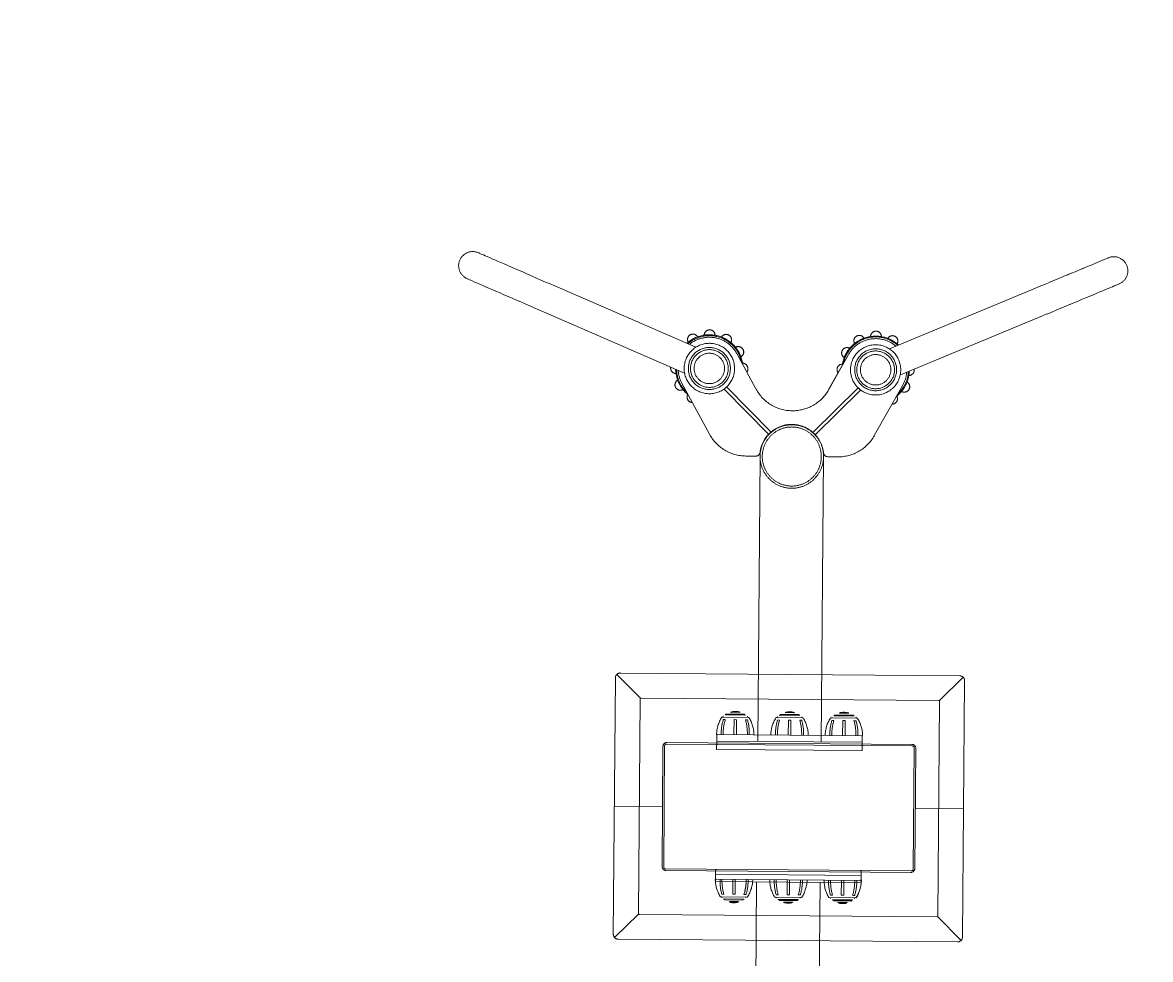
# Model space of a CAD drawing. Header units: millimetres. Extents: x -71377 to 516042, y -145869 to 441446.
# Drawn here: x 177398 to 178754, y 174741 to 175867 of the extents above; entities that cross this region are included whole.
import ezdxf

# ---------------------------------------------------------------- set-up
doc = ezdxf.new("R2010")
doc.units = ezdxf.units.MM
doc.header["$LTSCALE"] = 1000
doc.linetypes.add('IMPORT-DASHEDX2 _4_', pattern=[152.4, 101.6, -50.8])
for name, color, linetype, lineweight in [('05', 5, 'IMPORT-DASHEDX2 _4_', 5), ('06', 6, 'Continuous', 5), ('조경라인_dwg', 8, 'Continuous', 5)]:
    doc.layers.add(name, color=color, linetype=linetype, lineweight=lineweight)

# ---------------------------------------------------------------- blocks, each defined once
blk = doc.blocks.new('조경라인_dwg-6847807-지반층 배치도')
at = {"layer": '05'}
for p, q in [((178672.4, 175570.9), (178676.5, 175572.6)), ((177959.5, 175547.1), (177955.7, 175548.7)), ((178703.3, 175546.9), (178700.2, 175545.7)), ((178708.5, 175549.1), (178706, 175548.1)), ((178256.7, 175468.9), (178279.8, 175426.4)), ((178190.7, 175433.1), (178224, 175371.8)), ((178456.4, 175431), (178422.1, 175370.2)), ((178279.6, 175345.6), (178267.6, 175345.7)), ((178282, 175002.5), (178284.7, 175345.5)), ((178361.1, 175344.8), (178358.3, 175001.8)), ((178378.2, 175344.7), (178366.1, 175344.8)), ((178108.3, 174770.8), (178110.8, 175078.8)), ((178140.8, 175054.4), (178112.5, 175083.2)), ((178116.8, 175084.8), (178524.8, 175081.5)), ((178528.3, 174767.5), (178530.7, 175075.6)), ((178140.5, 175053.7), (178138.4, 174795.7)), ((178141.6, 175054.6), (178499.6, 175051.7)), ((178500.5, 175050.8), (178498.4, 174792.8)), ((178250.6, 175038.2), (178250.6, 175037.9)), ((178259.6, 175038.2), (178259.6, 175037.8)), ((178315.9, 175037.6), (178315.9, 175037.2)), ((178324.9, 175037.6), (178324.9, 175037.3)), ((178390.2, 175037), (178390.2, 175036.6)), ((178240.5, 175032.8), (178240.5, 175031.9)), ((178240.5, 175028.8), (178242.9, 175028.8)), ((178267, 175034.6), (178267, 175034.4)), ((178269.6, 175028.6), (178267.2, 175028.6)), ((178269.5, 175031.7), (178269.5, 175032.5)), ((178305.7, 175028.4), (178308.2, 175028.3)), ((178305.8, 175031.4), (178305.8, 175032.2)), ((178334.9, 175028.1), (178332.4, 175028.1)), ((178334.8, 175032), (178334.8, 175031.1)), ((178371.1, 175030.8), (178371.1, 175031.7)), ((178371.1, 175027.7), (178373.6, 175027.7)), ((178396.7, 175034.3), (178374.7, 175034.5)), ((178400.2, 175027.5), (178397.8, 175027.5)), ((178400.2, 175031.4), (178400.2, 175030.5)), ((178232.3, 175011), (178408, 175009.5)), ((178232.6, 174999.9), (178232.6, 175009.9)), ((178166.9, 174852.5), (178168, 174996.5)), ((178168.9, 174851.5), (178170, 174997.5)), ((178468.1, 174997.1), (178172.1, 174999.4)), ((178173.1, 175001.3), (178467.1, 174999)), ((178407.6, 174998.4), (178407.6, 175008.5)), ((178468.9, 174848.9), (178470.1, 174994.9)), ((178470.9, 174850), (178472, 174994)), ((178109.5, 174924.9), (178167.5, 174924.4)), ((178471.4, 174922), (178529.5, 174921.5)), ((178466.8, 174847.1), (178170.9, 174849.4)), ((178171.9, 174847.3), (178465.9, 174845)), ((178231.3, 174848), (178231.3, 174838)), ((178406.3, 174836.4), (178406.3, 174846.5)), ((178230.9, 174837), (178406.6, 174835.5)), ((178278, 174513.9), (178280.6, 174833.6)), ((178356.9, 174832.9), (178354.3, 174513.3)), ((178238.8, 174814.9), (178238.8, 174815.8)), ((178247.8, 174810), (178258.7, 174810)), ((178247.8, 174809.6), (178247.8, 174809.9)), ((178258.8, 174809.5), (178258.8, 174809.8)), ((178267.8, 174815.6), (178267.8, 174814.7)), ((178304.1, 174818.3), (178306.6, 174818.2)), ((178304.1, 174815.4), (178304.1, 174814.5)), ((178324, 174809.4), (178313.1, 174809.5)), ((178313.1, 174809.1), (178313.1, 174809.3)), ((178324.1, 174809), (178324.1, 174809.2)), ((178333.2, 174818.1), (178330.7, 174818.2)), ((178333.1, 174814.3), (178333.1, 174815.1)), ((178400, 174814.5), (178367.9, 174814.9)), ((178369.3, 174817.8), (178371.8, 174817.8)), ((178369.4, 174814.8), (178369.4, 174814)), ((178378.4, 174808.6), (178378.4, 174808.8)), ((178398.6, 174817.5), (178396.1, 174817.5)), ((178398.4, 174813.6), (178398.5, 174814.5)), ((178138.7, 174795), (178109.9, 174766.7)), ((178139.5, 174794.6), (178497.5, 174791.7)), ((178498.1, 174792.1), (178526.4, 174763.3)), ((178114.2, 174764.8), (178522.2, 174761.5))]:
    blk.add_line(p, q, dxfattribs=at)
at = {"layer": '05', "flags": 128}
for points in [[(177946.3, 175589.9), (177946.3, 175590), (177946.8, 175589.8), (177947.6, 175589.4), (177946.8, 175589.7)], [(177947.7, 175589.3), (177948.8, 175588.8), (177950.3, 175588.1), (177952.1, 175587.5), (177954.2, 175586.4), (177956.6, 175585.5), (177959.3, 175584.3), (177962.3, 175583), (177959.4, 175584.2)], [(177962.4, 175582.9), (177965.7, 175581.5), (177969.2, 175579.9), (177973, 175578.4), (177977, 175576.6), (177981.3, 175574.8), (177985.7, 175572.9), (177990.4, 175570.7), (177995.3, 175568.6), (178000.2, 175566.6), (178005.3, 175564.4), (178010.6, 175562), (178015.9, 175559.7), (178021.3, 175557.3), (178026.8, 175554.9), (178032.3, 175552.6), (178037.8, 175550.2), (178207.5, 175476.5)], [(178659, 175565.4), (178663.7, 175567.3), (178668.2, 175569.2), (178672.4, 175571), (178676.4, 175572.7), (178680.3, 175574.3), (178683.9, 175575.7), (178687.1, 175577.2), (178690.2, 175578.4), (178693, 175579.5), (178695.4, 175580.6), (178697.6, 175581.4), (178699.3, 175582.2), (178700.9, 175582.7), (178702, 175583.2), (178702.9, 175583.6)], [(178702, 175583.3), (178702.8, 175583.7), (178703.3, 175583.9), (178703.6, 175583.9)], [(178616.8, 175547.8), (178622.3, 175550.2), (178627.8, 175552.5), (178633.3, 175554.7), (178638.6, 175557), (178643.9, 175559.2), (178649, 175561.4), (178654.1, 175563.4), (178658.9, 175565.5), (178654.1, 175563.3)], [(177934.1, 175558.2), (177933.2, 175558.6), (177932.7, 175558.8), (177932.6, 175558.8)], [(177940.6, 175555.4), (177938.5, 175556.3), (177936.8, 175557), (177935.3, 175557.6), (177934.1, 175558.1)], [(177963.5, 175545.3), (177959.4, 175547.2), (177955.6, 175548.8), (177952.1, 175550.4), (177948.8, 175551.8), (177945.8, 175553.1), (177943.1, 175554.3), (177940.7, 175555.3)], [(178715.9, 175552.2), (178715, 175551.9), (178713.8, 175551.4), (178712.3, 175550.8), (178713.9, 175551.3)], [(178716.6, 175552.5), (178716.4, 175552.5), (178715.9, 175552.3), (178716.4, 175552.4)], [(177991.8, 175533.2), (177986.6, 175535.4), (177981.7, 175537.5), (177976.8, 175539.6), (177972.2, 175541.7), (177967.7, 175543.6), (177963.5, 175545.4), (177967.8, 175543.5)], [(178440.3, 175474.6), (178611.1, 175545.6), (178616.7, 175547.9), (178611.2, 175545.5)], [(178685.4, 175539.6), (178681.1, 175537.9), (178676.6, 175536), (178671.9, 175534.1), (178667.1, 175532), (178662.1, 175529.9), (178657, 175527.7)], [(178712.4, 175550.7), (178710.5, 175550.1), (178708.4, 175549.2), (178705.9, 175548.2), (178703.2, 175547), (178700.2, 175545.8), (178696.9, 175544.4), (178693.3, 175542.9), (178689.5, 175541.3), (178685.5, 175539.5), (178681.2, 175537.8)], [(178194, 175445.3), (178024.3, 175518.9), (178018.8, 175521.4), (178013.3, 175523.7), (178007.8, 175526.1), (178002.3, 175528.6), (177997, 175530.9), (177991.8, 175533.1), (177986.7, 175535.3)], [(178656.9, 175527.8), (178651.6, 175525.6), (178646.3, 175523.3), (178640.9, 175521), (178635.4, 175518.7), (178629.8, 175516.4)], [(178629.7, 175516.5), (178624.2, 175514.2), (178453.4, 175443.2)], [(178367.3, 175425.6), (178391, 175467.8), (178367.2, 175425.7)], [(178295.2, 175371.6), (178241.5, 175426.2), (178243.8, 175428.3)], [(178244.4, 175429), (178298.1, 175374.4), (178295.2, 175371.6), (178241.6, 175426.1)], [(178403.3, 175427.1), (178405.5, 175424.9), (178350.9, 175371.1), (178348.1, 175374), (178402.7, 175427.7)], [(178529, 175079.7), (178500.2, 175051.5), (178529, 175079.8)], [(178249.6, 175037.9), (178249.6, 175037.7), (178260.5, 175037.5), (178260.6, 175037.7)], [(178314.9, 175037.4), (178314.9, 175037.2), (178325.9, 175037.1), (178325.9, 175037.3)], [(178380.2, 175036.5), (178380.2, 175036.9), (178380.2, 175036.6), (178391.1, 175036.5), (178391.2, 175036.7)], [(178381.2, 175036.7), (178381.2, 175037.2), (178381.2, 175036.8)], [(178239.1, 175031.8), (178240.1, 175031.8), (178271.1, 175031.5)], [(178243.1, 175034.7), (178243.1, 175034.5), (178267, 175034.2)], [(178266, 175034.9), (178244, 175035.1), (178244, 175035.6), (178266, 175035.4), (178266, 175034.9)], [(178253.3, 175010.8), (178253.5, 175028.8), (178256.5, 175028.7), (178256.3, 175010.8)], [(178336.3, 175031.1), (178335.3, 175031.1), (178305.8, 175031.4), (178304.3, 175031.4)], [(178332.3, 175034.1), (178332.3, 175033.9), (178308.4, 175034), (178308.4, 175034.2)], [(178309.4, 175034.5), (178309.4, 175035.1), (178309.3, 175034.6), (178331.4, 175034.4), (178331.4, 175034.8), (178309.4, 175035)], [(178321.7, 175010.1), (178321.9, 175028.1), (178318.8, 175028.3), (178318.7, 175010.3)], [(178369.7, 175030.7), (178371.1, 175030.8), (178401.6, 175030.6), (178400.6, 175030.6)], [(178373.7, 175033.4), (178373.7, 175033.7), (178373.7, 175033.5), (178397.6, 175033.2), (178397.7, 175033.3), (178397.7, 175033.6)], [(178396.7, 175033.9), (178396.7, 175034.4), (178396.7, 175033.8), (178374.7, 175034), (178374.7, 175034.6), (178374.7, 175034.1)], [(178387, 175009.6), (178387.1, 175027.7), (178384.1, 175027.7), (178384, 175009.6)], [(178407.5, 174991.5), (178232.5, 174992.9), (178232.6, 175002.9), (178407.6, 175001.5), (178407.6, 174991.4)], [(178405.3, 174832.6), (178231.2, 174834), (178231.3, 174843), (178406.3, 174841.5), (178406.3, 174832.4)], [(178251.9, 174836.8), (178251.8, 174818.8), (178254.8, 174818.8), (178254.9, 174836.8)], [(178320.3, 174836.1), (178320.2, 174818.1), (178317.2, 174818.2), (178317.3, 174836.2)], [(178385.6, 174835.7), (178385.4, 174817.7), (178382.4, 174817.7), (178382.6, 174835.7)], [(178237.3, 174815.9), (178238.3, 174815.9), (178269.3, 174815.5)], [(178241.2, 174818.8), (178238.7, 174818.9), (178241.2, 174818.9)], [(178265.2, 174812.8), (178265.3, 174813), (178241.4, 174813.2), (178241.3, 174812.9)], [(178242.2, 174812.6), (178242.2, 174812.1), (178264.2, 174811.9), (178264.2, 174812.4)], [(178248.8, 174809.6), (178248.7, 174809.3), (178257.7, 174809.3), (178257.8, 174809.6)], [(178265.5, 174818.6), (178267.9, 174818.7), (178265.4, 174818.7)], [(178334.6, 174815), (178302.6, 174815.4), (178303.6, 174815.4)], [(178306.6, 174812.3), (178306.6, 174812.5), (178330.6, 174812.4), (178330.6, 174812.1)], [(178329.6, 174811.9), (178329.6, 174811.4), (178307.6, 174811.5), (178307.6, 174812)], [(178314.1, 174809.1), (178314.1, 174808.8), (178323, 174808.8), (178323, 174809.1)], [(178371.9, 174812), (178371.9, 174811.9), (178371.9, 174812.1), (178395.8, 174812), (178395.9, 174811.7), (178395.9, 174811.8)], [(178372.9, 174811.1), (178372.9, 174811.6), (178372.9, 174811), (178394.9, 174810.9), (178394.9, 174811.4), (178394.9, 174810.8)], [(178389.4, 174808.7), (178389.3, 174808.6), (178389.3, 174808.8), (178378.4, 174809)], [(178388.4, 174808.5), (178388.3, 174808.2), (178379.4, 174808.3), (178379.4, 174808.6)]]:
    blk.add_lwpolyline(points, dxfattribs=at)
at = {"layer": '05'}
for centre, radius in [((178223.8, 175450.9), 30.3), ((178223.8, 175450.9), 25.3), ((178223.8, 175450.9), 22.7), ((178423.7, 175449.3), 30.2), ((178423.7, 175449.4), 25.2), ((178423.7, 175449.3), 22.7), ((178223.7, 175451), 18.3), ((178423.7, 175449.4), 18.3), ((178322.9, 175345.1), 38.2), ((178322.9, 175345.1), 35.5)]:
    blk.add_circle(centre, radius, dxfattribs=at)
for centre, radius, start, end in [((177939.3, 175574.5), 17, 66.5391, 246.5391), ((178710, 175568.3), 17, 292.5391, 112.5391), ((178224.1, 175490.9), 6.5, 359.3187, 179.7594), ((178223.7, 175451), 40.5, 6.3025, 131.7201), ((178204, 175485.8), 6.5, 29.3187, 209.7594), ((178223.8, 175450.9), 39.5, 10.1834, 131.0474), ((178223.7, 175451), 37.5, 28.4941, 129.5813), ((178244, 175485.5), 6.5, 329.3187, 149.7594), ((178244, 175485.4), 6.5, 329.3187, 149.7594), ((178423.7, 175449.3), 40.5, 47.3581, 172.7756), ((178423.7, 175449.4), 39.5, 48.0307, 168.8947), ((178423.7, 175449.3), 37.5, 49.4968, 150.584), ((178404, 175484.2), 6.5, 29.3187, 209.7594), ((178424.1, 175489.3), 6.5, 359.3187, 179.7594), ((178444, 175483.9), 6.5, 329.3187, 149.7594), ((178258.5, 175470.8), 6.5, 299.3187, 119.7594), ((178258.6, 175470.7), 6.5, 299.3187, 119.7594), ((178389.3, 175469.6), 6.5, 59.3187, 239.7594), ((178263.7, 175450.7), 6.5, 321.1139, 89.7594), ((178183.7, 175451.4), 6.5, 168.7133, 269.5391), ((178223.7, 175451), 40.5, 181.3581, 230.6857), ((178223.8, 175450.9), 39.5, 182.0307, 226.8047), ((178223.8, 175450.9), 37.5, 183.4968, 208.4941), ((178383.8, 175449.6), 6.5, 89.5391, 217.9642), ((178423.7, 175449.3), 40.5, 308.3924, 357.7201), ((178423.7, 175449.4), 39.5, 312.2734, 357.0474), ((178423.7, 175449.3), 37.5, 330.584, 355.5813), ((178463.7, 175449.1), 6.5, 269.3187, 10.3648), ((178188.9, 175431.3), 6.5, 119.3187, 299.7594), ((178458.2, 175429), 6.5, 239.3187, 59.7594), ((178203.4, 175416.6), 6.5, 148.2855, 269.5391), ((178203.5, 175416.5), 6.5, 148.2855, 269.5391), ((178323.8, 175450.1), 50, 208.4941, 330.584), ((178443.4, 175414.6), 6.5, 270.3755, 30.7926), ((178322.8, 175345.2), 38.5, 6.1394, 171.8873), ((178268, 175395.7), 50, 208.4941, 269.5391), ((178378.6, 175394.7), 50, 269.5391, 330.584), ((178279.7, 175350.6), 5, 269.5391, 352.9387), ((178279.7, 175350.5), 5, 269.5391, 352.9387), ((178366.1, 175349.9), 5, 186.1394, 269.5391), ((178116.7, 175078.9), 6, 89.5391, 179.5391), ((178524.7, 175075.5), 6, 359.5391, 89.5391), ((178141.5, 175053.7), 1, 89.5391, 179.5391), ((178141.6, 175053.6), 1, 89.5391, 179.5391), ((178499.5, 175050.8), 1, 359.5391, 89.5391), ((178499.5, 175050.7), 1, 359.5391, 89.5391), ((178249.5, 175037.9), 0.1, 359.5391, 105.4552), ((178249.7, 175037.7), 0.1, 179.5391, 98.3662), ((178255, 175018.1), 20, 102.7548, 105.1069), ((178250.5, 175037.8), 0.1, 282.7548, 359.5391), ((178250.7, 175038.2), 0.1, 101.9819, 179.5391), ((178255, 175018.1), 20.5, 77.0962, 101.9819), ((178259.5, 175038.2), 0.1, 359.5391, 77.0962), ((178259.7, 175037.8), 0.1, 179.5391, 98.3662), ((178260.5, 175037.5), 0.1, 253.9712, 359.5391), ((178260.7, 175037.8), 0.1, 73.6229, 179.5391), ((178314.8, 175037.3), 0.1, 359.5391, 105.4552), ((178315, 175037), 0.1, 179.5391, 285.1069), ((178316, 175037.7), 0.1, 101.9819, 179.5391), ((178315.8, 175037.2), 0.1, 282.7548, 359.5391), ((178320.2, 175017.7), 20.5, 77.0962, 101.9819), ((178324.8, 175037.5), 0.1, 359.5391, 77.0962), ((178325, 175037.3), 0.1, 179.5391, 256.3233), ((178320.2, 175017.7), 20, 73.9712, 76.3233), ((178325.8, 175037.1), 0.1, 253.9712, 359.5391), ((178326, 175037.3), 0.1, 73.6229, 179.5391), ((178380.1, 175036.8), 0.1, 359.5391, 105.4552), ((178380.3, 175036.5), 0.1, 179.5391, 285.1069), ((178385.5, 175017.2), 20, 102.7548, 105.1069), ((178381.1, 175036.8), 0.1, 282.7548, 359.5391), ((178381.3, 175037.2), 0.1, 101.9819, 179.5391), ((178385.6, 175017.1), 20.5, 77.0962, 101.9819), ((178390.1, 175037.1), 0.1, 359.5391, 77.0962), ((178390.3, 175036.6), 0.1, 179.5391, 256.3233), ((178385.5, 175017.2), 20, 73.9712, 76.3233), ((178391.1, 175036.5), 0.1, 253.9712, 359.5391), ((178391.1, 175036.4), 0.1, 253.9712, 359.5391), ((178391.3, 175036.8), 0.1, 73.6229, 179.5391), ((178273.5, 175009.8), 41.1, 147.974, 178.4885), ((178295.7, 175012), 57.7, 163.0523, 181.1388), ((178239.1, 175031.3), 0.5, 89.5391, 148.0802), ((178302.7, 175011), 62.4, 163.3912, 180.1283), ((178240.8, 175032.8), 0.3, 134.1465, 179.5391), ((178243, 175034.7), 0.1, 359.5391, 125.876), ((178243.1, 175034.6), 0.1, 179.5391, 305.7974), ((178243.2, 175034.5), 0.1, 179.5391, 305.7974), ((178244.1, 175035.6), 0.1, 121.7995, 179.5391), ((178244, 175035), 0.1, 303.0205, 359.5391), ((178266.1, 175034.9), 0.1, 179.5391, 236.0576), ((178266, 175035.3), 0.1, 359.5391, 57.2786), ((178255, 175018.1), 20, 53.2807, 56.0576), ((178266.9, 175034.4), 0.1, 233.2807, 359.5391), ((178267.2, 175034.5), 0.1, 53.2021, 179.5391), ((178207.1, 175011.7), 62.4, 358.9498, 15.6869), ((178269.2, 175032.5), 0.3, 359.5391, 44.9316), ((178269.3, 175032.4), 0.3, 359.5391, 44.9316), ((178214.1, 175012.6), 57.7, 357.9394, 16.0258), ((178271.1, 175031), 0.5, 30.9979, 89.5391), ((178236.2, 175010.2), 41.1, 0.5896, 31.1041), ((178338.7, 175009.3), 41.1, 147.974, 178.4885), ((178361, 175011.5), 57.7, 163.0523, 181.1388), ((178361, 175011.4), 57.7, 163.0523, 181.1388), ((178304.3, 175030.9), 0.5, 89.5391, 148.0802), ((178368, 175010.5), 62.4, 163.3912, 180.1283), ((178368, 175010.4), 62.4, 163.3912, 180.1283), ((178306.2, 175032.1), 0.3, 134.1465, 179.5391), ((178308.3, 175034.2), 0.1, 359.5391, 125.876), ((178308.4, 175034), 0.1, 179.5391, 305.7974), ((178308.5, 175033.9), 0.1, 179.5391, 343.7747), ((178320.3, 175017.6), 20, 123.0205, 125.7974), ((178309.2, 175034.6), 0.1, 303.0205, 359.5391), ((178309.5, 175035.1), 0.1, 121.7995, 179.5391), ((178309.5, 175035), 0.1, 121.7995, 179.5391), ((178331.3, 175034.9), 0.1, 359.5391, 57.2786), ((178331.4, 175034.4), 0.1, 179.5391, 236.0576), ((178332.4, 175034.1), 0.1, 53.2021, 343.7747), ((178332.5, 175034), 0.1, 53.2021, 179.5391), ((178272.4, 175011.2), 62.4, 358.9498, 15.6869), ((178334.6, 175031.9), 0.3, 359.5391, 44.9316), ((178279.4, 175012.2), 57.7, 357.9394, 16.0258), ((178336.3, 175030.6), 0.5, 30.9979, 89.5391), ((178301.6, 175009.5), 41.1, 0.5896, 31.1041), ((178404.1, 175008.8), 41.1, 147.974, 178.4885), ((178426.3, 175010.9), 57.7, 163.0523, 181.1388), ((178369.6, 175030.3), 0.5, 89.5391, 148.0802), ((178433.3, 175010), 62.4, 163.3912, 180.1283), ((178371.4, 175031.7), 0.3, 134.1465, 179.5391), ((178371.5, 175031.6), 0.3, 134.1465, 179.5391), ((178373.6, 175033.7), 0.1, 359.5391, 125.876), ((178373.8, 175033.5), 0.1, 179.5391, 305.7974), ((178373.8, 175033.4), 0.1, 179.5391, 305.7974), ((178374.8, 175034.6), 0.1, 121.7995, 179.5391), ((178374.8, 175034.5), 0.1, 121.7995, 179.5391), ((178374.6, 175034), 0.1, 303.0205, 359.5391), ((178396.6, 175034.3), 0.1, 359.5391, 57.2786), ((178396.8, 175033.8), 0.1, 179.5391, 236.0576), ((178397.6, 175033.3), 0.1, 233.2807, 359.5391), ((178397.8, 175033.6), 0.1, 53.2021, 179.5391), ((178397.8, 175033.5), 0.1, 53.2021, 179.5391), ((178337.6, 175010.7), 62.4, 358.9498, 15.6869), ((178399.8, 175031.5), 0.3, 359.5391, 44.9316), ((178344.7, 175011.6), 57.7, 357.9394, 16.0258), ((178401.7, 175030), 0.5, 30.9979, 89.5391), ((178366.9, 175009.1), 41.1, 0.5896, 31.1041), ((178233.7, 175009.8), 1, 89.5391, 179.5391), ((178406.6, 175008.5), 1, 359.5391, 89.5391), ((178406.7, 175008.4), 1, 359.5391, 89.5391), ((178173, 174996.4), 5, 89.5391, 179.5391), ((178172, 174997.4), 2, 89.5391, 179.5391), ((178233.6, 174999.8), 1, 179.5391, 269.5391), ((178406.6, 174998.5), 1, 269.5391, 359.5391), ((178406.6, 174998.4), 1, 269.5391, 359.5391), ((178467.1, 174994), 5, 359.5391, 89.5391), ((178468, 174995.1), 2, 359.5391, 89.5391), ((178171.9, 174852.4), 5, 179.5391, 269.5391), ((178170.9, 174851.4), 2, 179.5391, 269.5391), ((178232.4, 174847.8), 1, 89.5391, 179.5391), ((178405.3, 174846.6), 1, 359.5391, 89.5391), ((178405.4, 174846.5), 1, 359.5391, 89.5391), ((178465.9, 174850.1), 5, 269.5391, 359.5391), ((178466.9, 174849.1), 2, 269.5391, 359.5391), ((178272, 174837.4), 41.1, 180.5896, 211.1041), ((178232.3, 174837.9), 1, 179.5391, 269.5391), ((178294.3, 174834.7), 57.7, 177.9394, 196.0258), ((178301.3, 174835.6), 62.4, 178.9498, 195.6869), ((178205.6, 174836.5), 62.4, 343.3912, 0.1283), ((178205.7, 174836.4), 62.4, 343.3912, 0.1283), ((178212.7, 174835.4), 57.7, 343.0523, 1.1388), ((178234.9, 174837.7), 41.1, 327.974, 358.4885), ((178337.4, 174836.8), 41.1, 180.5896, 211.1041), ((178359.5, 174834.3), 57.7, 177.9394, 196.0258), ((178366.6, 174835.1), 62.4, 178.9498, 195.6869), ((178270.9, 174836), 62.4, 343.3912, 0.1283), ((178278, 174834.9), 57.7, 343.0523, 1.1388), ((178300.2, 174837.2), 41.1, 327.974, 358.4885), ((178402.7, 174836.2), 41.1, 180.5896, 211.1041), ((178424.8, 174833.8), 57.7, 177.9394, 196.0258), ((178431.9, 174834.7), 62.4, 178.9498, 195.6869), ((178336.2, 174835.5), 62.4, 343.3912, 0.1283), ((178343.3, 174834.3), 57.7, 343.0523, 1.1388), ((178365.5, 174836.6), 41.1, 327.974, 358.4885), ((178365.5, 174836.5), 41.1, 327.974, 358.4885), ((178405.3, 174836.6), 1, 269.5391, 359.5391), ((178405.3, 174836.5), 1, 269.5391, 359.5391), ((178237.3, 174816.4), 0.5, 210.9979, 269.5391), ((178239.1, 174814.9), 0.3, 179.5391, 224.9316), ((178241.2, 174812.8), 0.1, 233.2021, 359.5391), ((178241.4, 174813.1), 0.1, 53.2807, 179.5391), ((178242.3, 174812.1), 0.1, 179.5391, 237.2786), ((178242.2, 174812.5), 0.1, 359.5391, 56.0576), ((178247.6, 174809.7), 0.1, 253.6229, 359.5391), ((178247.9, 174809.9), 0.1, 73.9712, 179.5391), ((178253.4, 174829.2), 20, 253.9712, 256.3233), ((178248.7, 174809.6), 0.1, 359.5391, 76.3233), ((178248.8, 174809.4), 0.1, 179.5391, 257.0962), ((178253.4, 174829.2), 20.5, 257.0962, 281.9819), ((178257.6, 174809.3), 0.1, 281.9819, 359.5391), ((178257.9, 174809.6), 0.1, 102.7548, 179.5391), ((178253.4, 174829.2), 20, 282.7548, 285.1069), ((178258.7, 174809.8), 0.1, 359.5391, 105.1069), ((178258.8, 174809.6), 0.1, 179.5391, 285.4552), ((178264.3, 174812.4), 0.1, 123.0205, 179.5391), ((178264.2, 174811.8), 0.1, 301.7995, 359.5391), ((178265.2, 174813), 0.1, 359.5391, 125.7974), ((178265.4, 174812.7), 0.1, 179.5391, 305.876), ((178267.5, 174814.8), 0.3, 314.1465, 359.5391), ((178267.5, 174814.7), 0.3, 314.1465, 359.5391), ((178269.3, 174816), 0.5, 269.5391, 328.0802), ((178302.6, 174815.8), 0.5, 210.9979, 269.5391), ((178304.4, 174814.5), 0.3, 179.5391, 224.9316), ((178306.5, 174812.4), 0.1, 233.2021, 359.5391), ((178306.5, 174812.3), 0.1, 233.2021, 41.0705), ((178306.7, 174812.5), 0.1, 53.2807, 179.5391), ((178318.8, 174828.7), 20, 233.2807, 236.0576), ((178307.5, 174812), 0.1, 359.5391, 56.0576), ((178307.7, 174811.6), 0.1, 179.5391, 237.2786), ((178307.7, 174811.5), 0.1, 179.5391, 237.2786), ((178313, 174809.1), 0.1, 253.6229, 359.5391), ((178313.2, 174809.3), 0.1, 73.9712, 179.5391), ((178314, 174809.1), 0.1, 359.5391, 76.3233), ((178314.2, 174808.8), 0.1, 179.5391, 257.0962), ((178318.8, 174828.7), 20.5, 257.0962, 281.9819), ((178322.9, 174808.8), 0.1, 281.9819, 359.5391), ((178323.2, 174809), 0.1, 102.7548, 179.5391), ((178318.8, 174828.7), 20, 282.7548, 285.1069), ((178324, 174809.2), 0.1, 359.5391, 105.1069), ((178324.2, 174809), 0.1, 179.5391, 285.4552), ((178329.5, 174811.4), 0.1, 301.7995, 359.5391), ((178329.5, 174811.3), 0.1, 301.7995, 359.5391), ((178330.5, 174812.5), 0.1, 359.5391, 155.662), ((178330.5, 174812.4), 0.1, 359.5391, 125.7974), ((178330.7, 174812.2), 0.1, 179.5391, 305.876), ((178332.8, 174814.2), 0.3, 314.1465, 359.5391), ((178334.6, 174815.5), 0.5, 269.5391, 328.0802), ((178368, 174815.3), 0.5, 210.9979, 269.5391), ((178369.7, 174814), 0.3, 179.5391, 224.9316), ((178371.8, 174811.8), 0.1, 233.2021, 359.5391), ((178372, 174812), 0.1, 53.2807, 179.5391), ((178384, 174828.2), 20, 233.2807, 236.0576), ((178372.8, 174811.6), 0.1, 359.5391, 56.0576), ((178372.8, 174811.5), 0.1, 359.5391, 56.0576), ((178373, 174811), 0.1, 179.5391, 237.2786), ((178378.2, 174808.7), 0.1, 253.6229, 359.5391), ((178378.4, 174808.9), 0.1, 73.9712, 179.5391), ((178379.3, 174808.6), 0.1, 359.5391, 155.662), ((178379.4, 174808.3), 0.1, 179.5391, 257.0962), ((178379.5, 174808.2), 0.1, 179.5391, 257.0962), ((178384.1, 174828.1), 20.5, 257.0962, 281.9819), ((178388.4, 174808.6), 0.1, 102.7548, 179.5391), ((178388.3, 174808.2), 0.1, 281.9819, 359.5391), ((178384, 174828.2), 20, 282.7548, 285.1069), ((178389.2, 174808.8), 0.1, 359.5391, 270.2536), ((178389.5, 174808.5), 0.1, 179.5391, 285.4552), ((178395, 174811.3), 0.1, 123.0205, 179.5391), ((178394.8, 174810.8), 0.1, 301.7995, 359.5391), ((178395.8, 174811.8), 0.1, 359.5391, 125.7974), ((178396, 174811.7), 0.1, 179.5391, 305.876), ((178398.1, 174813.7), 0.3, 314.1465, 359.5391), ((178400, 174815), 0.5, 269.5391, 328.0802), ((178139.4, 174795.7), 1, 179.5391, 269.5391), ((178497.5, 174792.7), 1, 269.5391, 359.5391), ((178114.3, 174770.8), 6, 179.5391, 269.5391), ((178522.2, 174767.6), 6, 269.5391, 359.5391)]:
    blk.add_arc(centre, radius, start, end, dxfattribs=at)
at = {"layer": '06'}
blk.add_arc((172981.5, 174827.6), 6800, 313.95697, 64.15897, dxfattribs=at)

msp = doc.modelspace()

# ---------------------------------------------------------------- block references
at = {"layer": '조경라인_dwg', "rotation": 8.537736462515947e-07}
msp.add_blockref('조경라인_dwg-6847807-지반층 배치도', (0, 0), dxfattribs=at)

doc.saveas('drawing.dxf')
